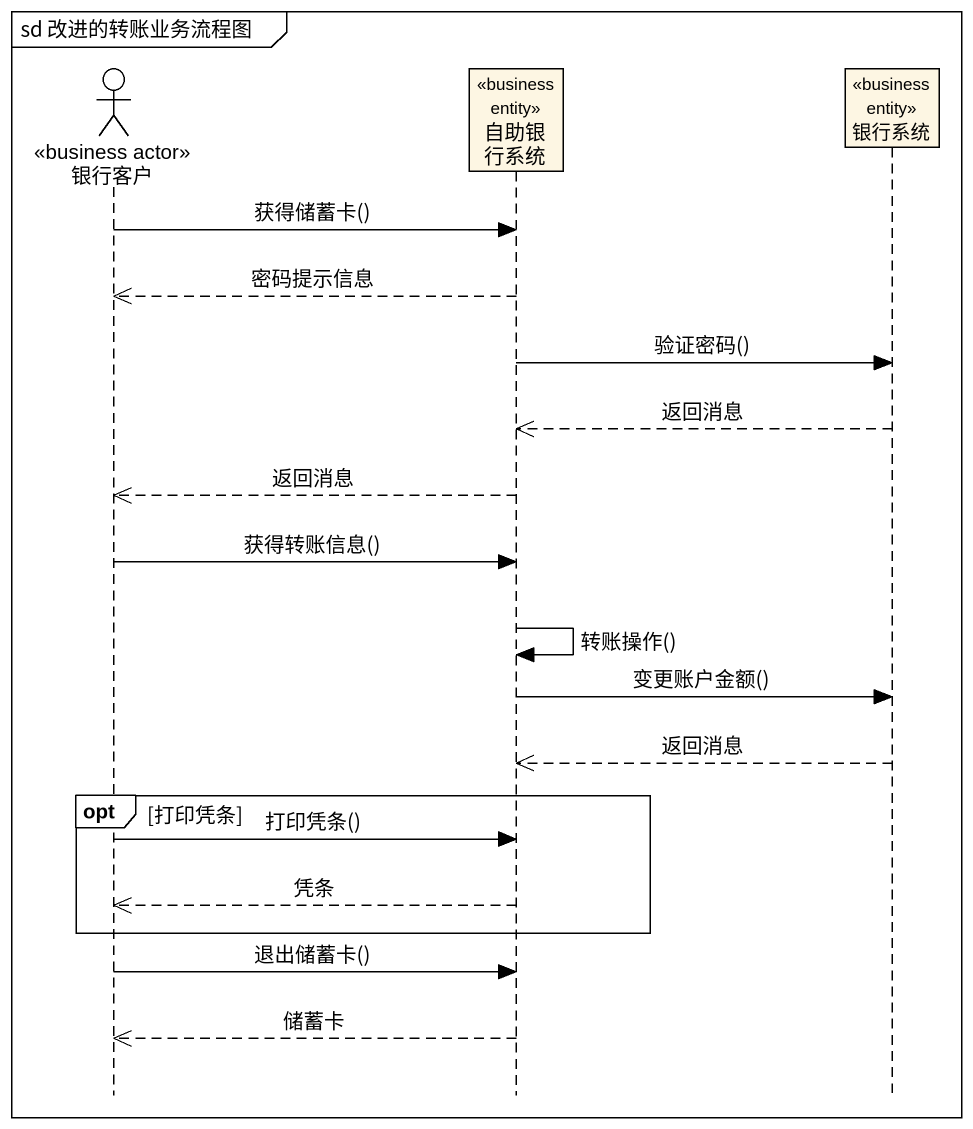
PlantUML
@startuml
mainframe sd 改进的转账业务流程图
hide footbox
actor 银行客户 <<business actor>>
participant 自助银行系统 <<business entity>>
participant 银行系统 <<business entity>>

银行客户 -> 自助银行系统 : 获得储蓄卡()
自助银行系统 -->> 银行客户 : 密码提示信息
自助银行系统 -> 银行系统 : 验证密码()
银行系统 -->> 自助银行系统 : 返回消息
自助银行系统 -->> 银行客户 : 返回消息
银行客户 -> 自助银行系统 : 获得转账信息()
自助银行系统 -> 自助银行系统 : 转账操作()
自助银行系统 -> 银行系统 : 变更账户金额()
银行系统 -->> 自助银行系统 : 返回消息
opt 打印凭条
  银行客户 -> 自助银行系统 : 打印凭条()
  自助银行系统 -->> 银行客户 : 凭条
end
银行客户 -> 自助银行系统 : 退出储蓄卡()
自助银行系统 -->> 银行客户 : 储蓄卡
@enduml
